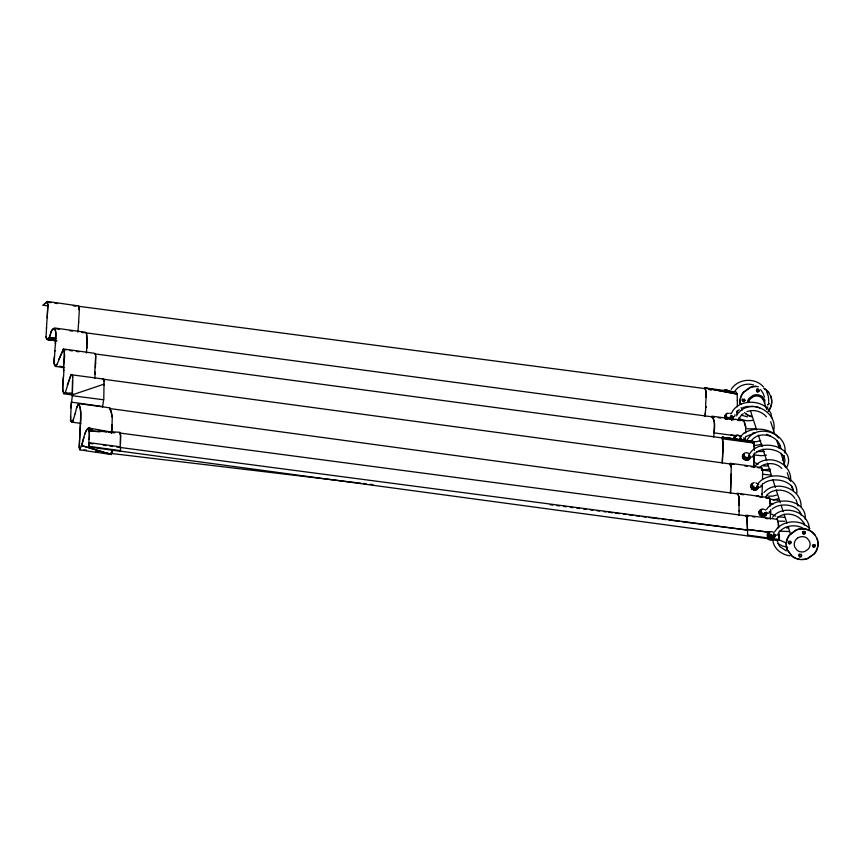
<?xml version="1.0" encoding="UTF-8"?>
<svg xmlns="http://www.w3.org/2000/svg" width="861" height="861" viewBox="0 0 861 861"><rect width="100%" height="100%" fill="white"/><g stroke="black" fill="none" stroke-linecap="round" stroke-linejoin="round"><path stroke-width="1.29" d="M72.679 377.387L72.141 375.364L71.022 374.912L67.266 385.201M86.95 348.264L86.541 334.434M104.073 381.563C105.171 379.776 100.597 378.356 103.546 379.679M120.518 443.727L120.497 435.644M762.512 479.286L762.652 470.924L761.813 467.566L730.419 463.326L729.482 464.94M120.422 451.293L120.562 446.837L89.178 442.705L89.146 446.353L120.529 450.658L120.422 451.293L89.038 446.988L89.081 443.34C87.618 451.724 90.728 428.638 88.479 427.874C83.571 432.168 84.098 439.917 81.644 445.557L111.252 454.5L113.06 449.851M112.059 425.538L112.242 416.53L109.939 407.856L78.555 403.583L76.586 407.716L75.198 413.807M70.893 407.92L72.399 395.091L72.636 380.088M46.44 328.611L47.979 304.643L47.172 301.468L78.599 305.903L79.395 309.131L78.577 322.509M46.548 327.503L46.02 337.404L46.752 338.9M705.762 407.124C705.17 401.097 707.581 394.263 704.836 388.569L78.469 306.268L79.277 309.734M737.296 406.844L737.425 400.376M55.567 343.959C54.135 342.7 58.236 326.254 52.586 329.548L51.23 331.56L49.4 337.706L55.976 338.513L49.378 337.587L47.85 339.654L57.041 340.848M745.669 432.9L745.809 426.938L744.259 421.373L743.161 420.372L711.853 416.175C716.481 421.89 713.973 430.231 713.747 437.044M103.923 385.319L104.159 380.648L103.643 379.055L102.47 378.582M762.017 494.289L762.448 483.656M47.85 339.654L54.426 340.181M731.258 474.002L730.515 493.375M705.396 412.43L705.094 416.444M95.41 367.625L95.679 356.056M95.636 363.568L95.668 362.911M753.601 467.598L753.773 464.004M753.838 462.798L754.268 453.639M753.709 466.963L754.376 453.015M754.494 450.4L753.601 441.51L722.153 437.41M730.483 492.718L731.29 466.619L730.419 463.326M739.168 511.391C738.329 505.837 741.095 497.26 737.113 493.213L769.605 497.83L770.477 505.375M739.287 510.336L738.878 515.341M761.931 497.206L762.125 493.654M805.229 519.258C807.08 499.778 776.084 494.914 766.548 509.443M801.031 506.505C801.871 488.435 775.406 479.146 763.944 492.557M705.966 397.233L705.859 390.044L704.944 387.934L736.263 392.046L737.177 394.101L737.328 401M111.596 433.223L112.048 424.839M111.693 432.588L112.156 424.904M739.104 505.45C738.125 502.243 740.395 495.764 737.016 493.837L109.756 408.544M54.286 356.766C53.995 358.639 53.317 368.379 56.944 364.246M77.867 332.206L78.685 321.874M705.719 407.619L705.859 406.489M770.24 519.205L770.638 510.293M46.139 336.511L46.709 339.406L55.868 340.73M705.826 406.984L705.084 415.874M736.758 415.928L737.22 410.729M94.753 373.05L95.775 355.625L94.775 353.333L63.402 348.985L56.794 364.999L55.384 366.409L64.532 367.593M94.947 378.356L94.871 371.726M54.846 351.159C54.544 348.242 58.774 325.749 52.693 328.913C49.68 331.765 50.96 339.04 46.806 338.782M86.466 353.064L87.101 338.373L86.638 333.799L85.637 332.281L54.211 327.933M745.12 440.714L745.583 436.484M54.943 350.524L54.039 363.697L55.384 366.409M120.109 447.806L120.658 435.365L119.905 432.254L89.243 430.93L99.876 431.824M63.402 368.336L64.414 351.471L63.402 348.985M722.228 463.067L723.143 444.028L722.131 437.915L94.721 353.871M722.336 462.432L723.251 443.393L722.228 437.291L753.601 441.564L754.516 448.409M48.27 305.989L43.05 305.257L47.172 301.468M58.613 359.823L63.305 349.62L65.92 349.986M89.038 446.988L89.146 446.353M102.513 407.156L103.783 399.149L104.02 384.146L72.41 394.833M120.443 451.153L778.968 540.148L778.904 533.529M764.439 403.551L764.837 401.452M765.311 513.888L765.364 513.63A2.723 1.539 11.3 0 0 765.009 512.812A2.648 1.894 14 0 1 765.203 514.329A2.648 1.894 14 0 0 764.482 512.833M772.565 538.577L772.5 538.857A1.991 1.098 11.7 0 1 770.875 539.449A1.991 1.098 11.7 0 1 768.916 538.631M796.823 493.235C798.545 474.433 767.99 470.547 758.229 483.365M779.743 445.202L778.624 447.634M765.375 512.801L764.955 514.641M73.519 418.963L72.69 421.47L70.645 420.555L70.559 416.444M764.46 514.803L764.955 512.672M66.501 393.488L63.908 393.1L65.264 392.379M72.916 395.07L63.8 393.735L65.145 392.928L72.948 394.134L65.167 393.014L71.054 374.395C73.949 374.6 72.313 379.346 72.528 381.154L72.292 395.726L103.686 399.784M744.044 457.901L744.539 455.867M773.436 431.35C778.505 413.883 754.936 399.278 740.955 410.449M784.371 455.652L782.52 460.291M89.178 442.705L88.618 444.48M747.531 529.483L769.766 532.324L747.531 529.483L747.004 517.396L746.057 515.179L777.365 519.344L778.322 521.518L778.656 527.255M682.149 521.712L747.434 530.118L746.907 518.031L745.949 515.814M84.765 434.428C88.941 422.191 89.953 433.675 89.124 439.497M75.294 413.172L72.625 422.03L71.829 422.127L70.537 421.137L71.269 402.141L102.61 406.521M119.657 433.008L748.564 516.159M83.851 437.41L79.89 449.872L111.252 454.5L110.488 452.94M111.704 452.703L112.995 449.377M112.705 450.378L111.349 453.865L107.431 453.284M752.901 443.264L753.601 441.489M784.037 463.961C789.838 451.67 764.826 444.104 755.484 453.155M733.981 392.67C737.425 385.76 746.196 382.575 753.45 384.932M766.677 409.287L767.818 406.898M731.463 413.345C733.131 409.007 736.898 406.015 741.02 404.143M738.404 419.964L740.428 416.433L743.237 413.657M746.272 441.682C754.86 422.267 787.783 431.953 784.974 453.047M76.489 408.351C80.6 395.425 81.246 420.297 80.676 421.223L79.147 447.817L79.89 449.872M765.343 513.813L765.042 514.329A2.648 1.894 14 0 0 765.343 512.898M51.003 302.652L47.075 302.103L43.05 305.257M765.709 497.227L767.086 494.914M786.889 467.092C796.877 446.676 760.005 437.323 750.06 453.252M799.331 553.924C797.06 556.701 802.947 557.422 801.182 554.183M772.489 517.267C783.166 503.384 808.759 511.52 809.383 528.945M774.706 531.711L777.548 527.997M778.204 533.583C782.918 525.447 795.951 523.37 804.088 528.858M731.226 389.344C738.125 378.388 755.086 377.236 763.546 386.976M788.848 541.192C786.588 543.808 792.045 543.937 790.624 541.214M754.064 467.437C765.181 451.638 792.895 462.142 790.549 481.331M737.22 414.098L740.847 410.546M751.352 440.735C759.144 430.08 778.99 435.074 780.895 448.699M736.618 412.118L739.265 409.588M776.557 518.774C784.296 510.412 799.212 514.039 804.013 523.542M741.063 435.903L743.861 433.266M813.699 554.15L807.822 558.229A16.058 15.606 -18 0 1 804.82 559.08M766.947 495.14C773.652 487.154 789.15 489.091 794.854 498.39M777.698 527.836C786.416 519.613 801.688 519.85 809.867 528.729M771.994 509.174C780.206 501.941 798.341 504.234 801.204 514.889M763.373 483.645C772.511 476.187 791.399 480.804 793.142 489.5M711.681 416.842C715.975 420.545 713.694 428.057 714.124 432.879L736.575 435.914M760.241 466.834C766.581 462.045 776.385 462.551 781.82 468.459M744.13 433.072C753.343 427.443 766.118 427.906 774.878 434.213M746.186 436.43L753.397 433.535M742.731 407.662L746.691 406.521L753.353 406.349M756.507 496.356L758.509 495.85M741.181 404.067C750.394 400.505 762.071 402.065 768.787 409.739M776.622 495.086L772.468 496.173L768.163 496.151M772.984 500.08L778.14 498.734M746.885 411.633C753.698 409.072 761.748 411.289 766.43 416.821M760.672 440.638L756.561 441.661L752.256 441.618M762.103 444.319L754.397 445.546M770.498 469.245L762.674 469.815M767.549 405.025L768.916 404.121L768.55 402.668M786.577 528.019L788.762 527.685M789.343 531.56L779.097 531.151M46.709 339.406L47.872 339.234M764.482 451.465L756.733 451.562M766.441 455.178L761.372 455.717L753.666 454.888M755.861 428.843L746.982 428.789M752.697 433.061L755.28 432.825M752.654 420.426L747.337 420.814L742.096 419.824L738.48 418.091M763.18 465.919L767.485 465.962M784.306 517.364L777.838 516.729M779.463 521.153L784.683 521.282M726.21 390.087L727.211 390.334M109.143 432.437L114.47 432.663M770.111 471.118L761.361 469.923M770.315 475.046L762.62 474.239M778.322 500.306L769.573 499.111M765.461 513.188L766.774 513.382M360.867 483.193L111.273 453.478M363.546 483.505L366.216 483.817M370.219 484.291L372.888 484.603M59.409 366.28L62.024 366.625M550.244 504.718L552.913 505.063M556.906 505.579L559.575 505.924M563.568 506.44L566.237 506.774M570.23 507.29L572.899 507.635M576.892 508.151L579.561 508.496M583.554 509.012L586.223 509.357M590.215 509.863L592.885 510.207M596.877 510.724L599.547 511.068M603.539 511.585L606.209 511.929M608.867 512.273L612.871 512.79M615.529 513.124L619.533 513.64M623.525 514.157L626.195 514.501M628.853 514.846L632.857 515.362M635.515 515.707L639.519 516.223M642.177 516.557L646.17 517.074M648.839 517.418L659.494 518.796M662.163 519.14L666.156 519.646M668.825 519.99L679.48 521.368M716.546 390.13L719.161 390.464M723.079 390.98L725.694 391.314M72.281 374.879L103.643 379.055M752.471 516.686L755.086 517.03M765.515 518.419L768.13 518.763M747.456 530.021L120.475 447.505M90.383 443.512L92.999 443.856M103.46 445.234L106.075 445.578M110.004 446.095L112.619 446.439M116.536 446.956L119.152 447.3M714.361 417.154L85.551 332.787M718.278 417.682L720.883 418.037M724.801 418.564L727.405 418.909M731.323 419.436L733.927 419.781M737.845 420.308L740.449 420.663M722.723 438.809L754.096 443.081L722.228 437.291L753.666 441.693M102.416 379.088L730.322 463.961L731.193 467.254M731.635 464.133L734.25 464.488M744.711 465.909L747.326 466.253M751.255 466.791L753.87 467.146M757.788 467.674L760.414 468.029M740.934 494.375L743.549 494.731M759.23 496.872L761.834 497.227M765.763 497.755L768.367 498.11M56.729 328.934L59.344 329.289M69.816 330.742L72.442 331.108M81.601 332.368L84.227 332.733M69.838 350.524L72.453 350.89M76.371 351.428L78.986 351.794M71.829 422.127L80.966 423.386M54.932 303.212L57.547 303.578M73.26 305.795L75.876 306.161M779.065 539.513L747.703 535.101L747.606 535.736L747.563 529.386M69.106 393.864L73.013 394.435M83.915 449.819L86.531 450.206M95.668 451.551L98.283 451.939M731.118 434.977L736.338 435.752M69.171 392.971L71.775 393.359M722.228 437.216L741.773 440.315M744.378 440.714L748.284 441.316M750.889 441.725L753.504 442.123M114.578 432.663L88.522 427.971L92.321 429.305L88.425 428.606M98.843 430.478L101.447 430.952M104.052 431.426L106.656 431.888M711.24 389.818L708.657 389.333L711.283 389.796M747.542 416.885L741.364 415.153M769.562 503.125L773.296 503.976M730.58 391.486L732.797 392.153M789.924 555.851C782.003 554.742 774.082 549.21 772.93 540.837M785.996 542.871L779.991 540.277M787.557 547.305L782.434 545.982L777.774 543.528M111.489 412.688L112.145 417.165M78.555 403.583L80.245 407.899L80.859 412.333L79.244 447.182L79.998 449.238M111.252 454.5L81.644 445.557M755.571 406.575L759.725 407.856M727.502 390.324L731.086 391.669M728.191 390.636L724.833 389.667L726.092 390.281M88.479 427.874L92.278 429.219M766.516 434.256L770.315 435.838M765.773 497.454L767.668 498.282M771.8 514.243L775.707 516.191M786.276 550.911L779.571 546.38L776.74 539.955M755.194 462.701L758.046 464.283M804.68 531.452C799.783 530.58 805.315 535.736 804.917 531.678M775.772 434.827L778.505 437.98M743.065 421.007L744.152 422.008M768.712 392.648L765.849 389.796A16.058 15.606 -18 0 0 764.137 388.666M744.528 412.559L745.96 413.99A16.058 15.606 -18 0 0 752.46 416.928M814.98 535.058L812.117 532.195A16.058 15.606 -18 0 0 796.425 530.053L789.795 534.842A15.606 15.175 -18 0 0 787.374 550.05L792.228 556.389A16.058 15.606 -18 0 0 807.919 558.531L814.549 553.741A15.606 15.175 -18 0 0 816.971 538.545L814.883 534.756L812.02 531.894A16.058 15.606 -18 0 0 796.328 529.763L789.709 534.541A15.606 15.175 -18 0 0 787.277 549.748L791.42 555.377M730.849 416.326L731.075 416.638A2.637 2.325 19.5 0 1 730.871 418.952A2.648 2.271 17.9 0 0 730.677 416.154M760.607 389.592L763.05 393.133L764.493 397.179M768.948 409.987L771.025 413.603L771.833 417.822M765.106 400.311L762.276 396.609A9.363 9.105 -18 0 0 753.127 395.36L749.264 398.148A9.105 8.847 -18 0 0 747.326 402.421M763.879 400.785L761.447 397.61A8.029 7.803 -18 0 0 753.612 396.544L750.297 398.934A7.803 7.588 -18 0 0 748.639 402.593M741.106 407.64L742.44 409.965M814.861 544.679L814.258 546.606L812.364 545.282M777.257 519.969L778.226 522.143L778.559 527.89M63.327 349.695C66.491 355.884 62.541 364.085 63.897 370.725M109.853 408.394L111.08 411.623M109.831 408.491L111.123 411.87M766.57 391.368L768.356 396.383L768.776 401.678M763.201 398.718L766.527 408.932M770.67 421.696L774.814 434.45M776.891 440.832L779.377 448.495M781.035 453.596L785.598 467.641M787.255 472.743L789.741 480.395M791.399 485.507L793.067 490.609M795.962 499.541L798.039 505.924M800.117 512.306L800.945 514.856M803.431 522.519L804.26 525.07M750.48 410.848L756.701 429.994M758.358 435.106L762.093 446.59M762.921 449.141L766.656 460.624M767.485 463.175L771.628 475.939M772.877 479.771L775.363 487.423M776.192 489.984L780.335 502.738M781.175 505.299L783.241 511.682M784.07 514.232L786.976 523.165M788.224 526.997L790.71 534.649M94.775 372.35L95.313 374.018M63.466 368.239C64.973 376.397 60.571 386.783 63.8 393.735M63.316 377.01L62.745 390.27L63.908 393.1M744.464 423.117L745.701 427.573M761.716 468.201L762.276 470.44M78.76 307.614L79.287 309.766M47.075 302.103L47.872 305.278L47.204 317.731M119.776 432.674L120.562 436M769.508 498.465L770.369 506.01M760.22 513.404L760.575 511.811A2.648 1.894 14 0 0 760.521 513.694L760.876 511.961A2.626 1.485 11.3 0 1 761.415 511.789M778.807 534.164L778.968 540.148M770.52 509.766L770.595 514.383M730.72 416.455L730.741 418.629M743.796 437.679A1.98 1.55 15.3 0 1 742.483 439.799A1.98 1.55 15.3 0 1 740.105 437.958M740.729 436.936A1.98 1.55 15.3 0 1 741.633 436.645M740.858 438.733A3.304 2.572 15.3 0 1 739.265 440.1M735.994 439.659A3.304 2.572 15.3 0 1 734.799 436.226A3.304 2.572 15.3 0 1 738.727 435.246M739.502 435.612A3.304 2.572 15.3 0 1 740.643 436.731M776.805 539.438A1.98 1.098 11.7 0 1 774.674 539.965A1.98 1.098 11.7 0 1 772.952 538.631M777.87 534.347A1.98 1.098 11.7 0 1 775.933 535.198A1.98 1.098 11.7 0 1 773.953 533.82M771.122 534.498A1.98 1.098 11.7 0 1 770.649 534.326M773.856 538.749A3.304 1.83 11.7 0 1 770.638 540.17A3.304 1.83 11.7 0 1 767.345 537.867M774.76 534.401A3.304 1.83 11.7 0 1 770.014 534.885A3.304 1.83 11.7 0 1 769.26 531.872M769.938 531.668A3.304 1.83 11.7 0 1 771.564 531.635M772.414 531.818A3.304 1.83 11.7 0 1 773.888 532.507M766.042 515.384A3.961 2.841 14 0 1 762.598 516.363A3.961 2.841 14 0 1 759.262 514.458M759.994 511.09A3.961 2.841 14 0 1 760.823 510.745M766.72 512.381A3.961 2.841 14 0 1 763.836 515.524A3.961 2.841 14 0 1 759.122 512.844A3.961 2.841 14 0 1 761.996 509.701M766.72 513.587A3.961 2.841 14 0 1 760.769 515.276A3.961 2.841 14 0 1 760.93 510.304M760.166 513.64A2.648 1.894 14 0 1 760.898 511.886M766.086 512.424A3.304 2.368 14 0 1 761.996 514.803A3.304 2.368 14 0 1 760.672 510.605M765.633 512.521A2.648 1.894 14 0 1 762.297 513.931A2.648 1.894 14 0 1 760.801 510.907M759.983 513.543A2.648 1.894 14 0 1 761.867 512.435M764.374 513.274A2.648 1.894 14 0 1 765.009 514.232M765.526 512.962A2.648 1.894 14 0 1 762.189 514.372A2.648 1.894 14 0 1 760.693 511.348M759.983 513.576A2.648 1.894 14 0 1 761.339 512.101M759.811 512.36A3.304 2.368 14 0 1 760.338 511.929M765.451 513.124A3.304 2.368 14 0 1 765.838 514.383M749.533 459.236A3.961 2.884 14.1 0 1 746.089 460.237A3.961 2.884 14.1 0 1 742.752 458.31M750.222 456.212A3.961 2.884 14.1 0 1 747.649 459.365A3.961 2.884 14.1 0 1 742.839 457.202A3.961 2.884 14.1 0 1 744.55 453.672M750.114 456.653A3.961 2.884 14.1 0 1 747.542 459.806A3.961 2.884 14.1 0 1 742.72 457.643A3.961 2.884 14.1 0 1 744.442 454.102M748.532 458.16A2.648 1.926 14.1 0 1 748.112 458.504M744.012 457.546A2.648 1.926 14.1 0 1 743.818 456.039A2.648 2.013 15 0 0 743.979 457.675M748.812 457.729A2.648 1.926 14.1 0 0 748.919 457.245A2.648 2.013 15 0 1 748.779 457.837M745.454 459.107A2.648 1.926 14.1 0 1 744.83 458.816M749.296 455.63A3.304 2.4 14.1 0 1 748.209 458.687A3.304 2.4 14.1 0 1 743.872 457.665A3.304 2.4 14.1 0 1 744.173 454.425M749.07 455.856A2.648 1.926 14.1 0 1 746.121 457.891A2.648 1.926 14.1 0 1 744.313 454.748M744.195 455.178A2.648 1.926 14.1 0 0 746.347 458.396A2.648 1.926 14.1 0 0 748.715 455.792A1.98 1.388 13.7 0 0 748.65 455.006M744.291 456.136A2.648 1.926 14.1 0 0 743.484 457.406A2.648 1.926 14.1 0 1 744.184 456.567M743.312 456.169A3.304 2.4 14.1 0 1 743.85 455.727M769.26 511.488A1.98 1.324 13.2 0 1 768.507 513.21A1.98 1.324 13.2 0 1 765.849 512.36M766.387 512.338A3.304 2.206 13.2 0 1 762.362 513.371A3.304 2.206 13.2 0 1 760.112 510.325A3.304 2.206 13.2 0 1 764.137 509.292M764.923 509.626A3.304 2.206 13.2 0 1 765.59 510.078M732.55 417.144A3.961 3.401 17.9 0 1 731.968 419.662M724.865 417.865A3.961 3.401 17.9 0 1 724.801 416.972M732.507 418.349A3.961 3.401 17.9 0 1 731.872 419.985M732.754 416.509A3.961 3.401 17.9 0 1 731.506 419.651M725.963 418.898A3.961 3.401 17.9 0 1 726.318 414.087M727.168 413.646A3.961 3.401 17.9 0 1 728.148 413.431M732.324 415.949A3.961 3.401 17.9 0 1 731.409 419.974M725.855 419.221A3.961 3.401 17.9 0 1 726.221 414.399M730.537 419.049A2.648 2.271 17.9 0 0 731.161 416.358A2.637 2.325 19.5 0 1 730.935 418.747M732.119 416.563A3.304 2.831 17.9 0 1 731.635 418.672M727.104 419.103A3.304 2.831 17.9 0 1 726.2 415.067M731.581 416.304A2.648 2.271 17.9 0 1 729.192 418.855A2.648 2.271 17.9 0 1 726.415 416.197M730.569 416.466A2.648 2.271 17.9 0 1 731.075 418.747M730.849 417.316A2.648 2.271 17.9 0 1 730.978 419.07M730.074 419.016A2.648 2.271 17.9 0 0 731.258 416.046A1.98 1.335 -0.3 0 0 734.046 416.552A1.98 1.335 -0.3 0 0 734.82 414.733M728.072 418.984A2.648 2.271 17.9 0 1 726.307 416.52M731.893 415.949A3.304 2.228 -0.3 0 1 726.35 416.928A3.304 2.228 -0.3 0 1 727.9 413.205M729.622 413.215A3.304 2.228 -0.3 0 1 731.097 413.807M760.08 496.679A3.304 1.776 3.9 0 1 761.404 497.335M772.941 538.147A3.487 1.873 11.8 0 1 771.208 538.157M768.238 534.864A3.487 1.873 11.8 0 1 768.776 534.552M773.781 536.823A2.949 1.582 11.8 0 1 772.726 537.264M771.273 537.275A2.949 1.582 11.8 0 1 769.809 536.844M769.207 536.5A2.949 1.582 11.8 0 1 768.453 535.671M768.442 534.842A2.949 1.582 11.8 0 1 769.185 534.229M756.711 488.165A2.648 1.894 14 0 1 755.732 488.736M748.5 458.289A2.648 2.013 15 0 1 748.069 458.655M760.952 485.249A1.98 1.464 14.4 0 1 759.671 487.251A1.98 1.464 14.4 0 1 757.271 485.486M758.304 484.334A1.98 1.464 14.4 0 1 758.778 484.248M753.892 486.304A1.98 1.464 14.4 0 1 753.493 486.013M758.046 486.228A3.304 2.443 14.4 0 1 752.546 486.605A3.304 2.443 14.4 0 1 754.171 482.666M755.872 482.903A3.304 2.443 14.4 0 1 756.647 483.258M757.303 483.742A3.304 2.443 14.4 0 1 757.798 484.323M803.797 559.241A16.058 15.606 -18 0 1 801.72 559.349M799.654 559.198A16.058 15.606 -18 0 1 796.64 558.488M795.672 558.132A16.058 15.606 -18 0 1 792.142 556.098M816.874 538.243A15.606 15.175 -18 0 1 814.452 553.451M744.453 399.138A1.324 1.281 -18 0 1 744.248 400.86A1.324 1.281 -18 0 1 742.483 400.849A1.324 1.281 -18 0 1 742.365 399.117M756.421 389.699A1.324 1.281 -18 0 1 758.455 389.183A1.324 1.281 -18 0 1 758.401 391.217A1.324 1.281 -18 0 1 756.399 390.668M758.326 386.686A16.058 15.606 -18 0 0 750.157 387.654L743.527 392.444A15.606 15.175 -18 0 0 740.126 403.766M768.281 411.343A15.606 15.175 -18 0 0 770.703 396.135L768.615 392.358L765.752 389.495A16.058 15.606 -18 0 0 764.051 388.365M768.873 403.378A1.324 1.281 -18 0 1 767.711 404.476M770.606 395.845A15.606 15.175 -18 0 1 768.184 411.052M751.362 416.39A16.058 15.606 -18 0 1 745.863 413.689M740.029 403.465A15.606 15.175 -18 0 1 743.43 392.142L750.06 387.364A16.058 15.606 -18 0 1 756.162 386.245M752.966 455.587A1.98 1.388 13.7 0 1 751.276 457.126A1.98 1.388 13.7 0 1 749.113 455.426M749.888 456.136A3.304 2.314 13.7 0 1 744.399 456.448A3.304 2.314 13.7 0 1 745.97 452.735M746.821 452.768A3.304 2.314 13.7 0 1 749.619 454.328M733.486 439.906A3.918 3.713 25.7 0 1 734.874 436.441A4.004 3.788 25.7 0 1 736.725 435.72M734.777 436.635A4.004 3.788 25.7 0 1 736.639 435.903M733.583 439.723A3.918 3.713 25.7 0 1 734.96 436.247A4.004 3.788 25.7 0 1 736.822 435.526M741.235 438.809A3.918 3.713 25.7 0 1 741.041 440.735M738.846 435.806A4.004 3.788 25.7 0 1 740.503 437.011M739.664 436.495A4.004 3.788 25.7 0 1 740.417 437.194M734.982 439.379A2.637 2.497 25.7 0 1 735.111 438.098M740.137 438.787A2.637 2.497 25.7 0 1 740.008 440.068M734.25 439.648A3.293 3.121 25.7 0 1 734.799 437.334M740.686 438.895A3.293 3.121 25.7 0 1 740.525 440.498M734.885 439.573A2.637 2.497 25.7 0 1 735.014 438.281M740.051 438.97A2.637 2.497 25.7 0 1 740.073 439.627M756.249 490.092A3.961 2.841 14 0 1 753.257 489.974M752.32 489.554A3.961 2.841 14 0 1 751.524 488.994M758.39 486.239A3.961 2.841 14 0 1 755.829 489.339A3.961 2.841 14 0 1 751.007 487.197A3.961 2.841 14 0 1 752.718 483.71M758.283 486.68A3.961 2.841 14 0 1 753.375 489.532A3.961 2.841 14 0 1 751.782 484.506M757.755 486.271A3.304 2.368 14 0 1 753.666 488.65A3.304 2.368 14 0 1 752.342 484.463M757.239 485.862A2.648 1.894 14 0 1 755.301 487.961A2.648 1.894 14 0 1 752.17 486.164M757.196 486.809A2.648 1.894 14 0 1 754.182 488.305A2.648 1.894 14 0 1 752.094 485.626M773.06 538.329A3.971 2.131 11.6 0 1 770.078 538.147M769.131 537.802A3.971 2.131 11.6 0 1 768.313 537.339M767.678 536.812A3.971 2.131 11.6 0 1 767.28 536.231M773.748 538.642A3.971 2.131 11.6 0 1 769.971 538.685M774.631 534.487A3.971 2.131 11.6 0 1 773.264 537.253A3.971 2.131 11.6 0 1 767.915 535.736A3.971 2.131 11.6 0 1 769.26 532.959M774.523 535.025A3.971 2.131 11.6 0 1 773.447 537.738A3.971 2.131 11.6 0 1 768.206 536.64A3.971 2.131 11.6 0 1 768.346 533.745M773.684 536.36A2.648 1.421 11.6 0 1 772.5 537.081M771.198 537.092A2.648 1.421 11.6 0 1 769.885 536.726M769.508 533.293A2.648 1.421 11.6 0 0 769.411 535.23A2.648 1.421 11.6 0 0 772.909 535.951A2.648 1.421 11.6 0 0 773.619 534.154A3.304 1.776 11.6 0 1 773.791 536.607A3.304 1.776 11.6 0 1 769.443 536.338A2.648 1.421 11.6 0 1 769.282 534.38M768.442 535.833A2.648 1.421 11.6 0 1 769.174 534.918M769.443 536.338A3.304 1.776 11.6 0 1 768.421 533.82M772.694 538.545A2.648 1.421 11.6 0 1 770.175 538.577M773.512 534.692A2.648 1.421 11.6 0 1 771.639 536.586A2.648 1.421 11.6 0 1 768.744 534.39M768.41 536.016A2.648 1.421 11.6 0 1 769.056 535.456M771.822 538.588A3.304 1.776 11.6 0 1 770.982 538.534M724.747 391.314A3.961 1.474 5.3 0 1 727.696 391.271M725.102 391.303A2.648 0.979 5.3 0 1 728.223 391.26M744.926 400.44C742.322 404.724 741.773 395.931 744.926 400.44M759.111 390.926C755.85 395.597 756.647 385.728 759.111 390.926M797.48 538.157L795.984 539.567A7.803 7.588 -18 0 0 794.778 547.165L797.2 550.34A8.029 7.803 -18 0 0 805.046 551.406L808.361 549.017A7.803 7.588 -18 0 0 809.566 541.418L807.144 538.243A8.029 7.803 -18 0 0 799.299 537.178L797.48 538.157M746.788 441.316L744.205 440.897L746.788 441.306M737.177 394.101L704.879 387.956L737.177 394.101M761.953 515.244A2.648 1.894 14 0 0 763.955 515.33A2.615 2.228 18.5 0 1 761.942 515.298M748.424 458.59A2.648 1.926 14.1 0 0 748.704 458.16A2.648 2.013 15 0 1 748.413 458.633M743.979 456.05A2.648 1.926 14.1 0 0 743.667 457.482A2.648 2.013 15 0 1 743.99 455.996M789.214 543.786A1.324 1.281 -18 0 0 791.065 542.452A1.324 1.281 -18 0 0 788.977 541.569A1.324 1.281 -18 0 0 789.214 543.786M803.453 534.078A1.324 1.281 -18 0 0 805.293 532.733A1.324 1.281 -18 0 0 803.216 531.861A1.324 1.281 -18 0 0 803.453 534.078M813.397 547.079A1.324 1.281 -18 0 0 815.249 545.745A1.324 1.281 -18 0 0 813.161 544.862A1.324 1.281 -18 0 0 813.397 547.079M799.815 556.884A1.324 1.281 -18 0 0 801.666 555.539A1.324 1.281 -18 0 0 799.578 554.667A1.324 1.281 -18 0 0 799.815 556.884"/></g></svg>
